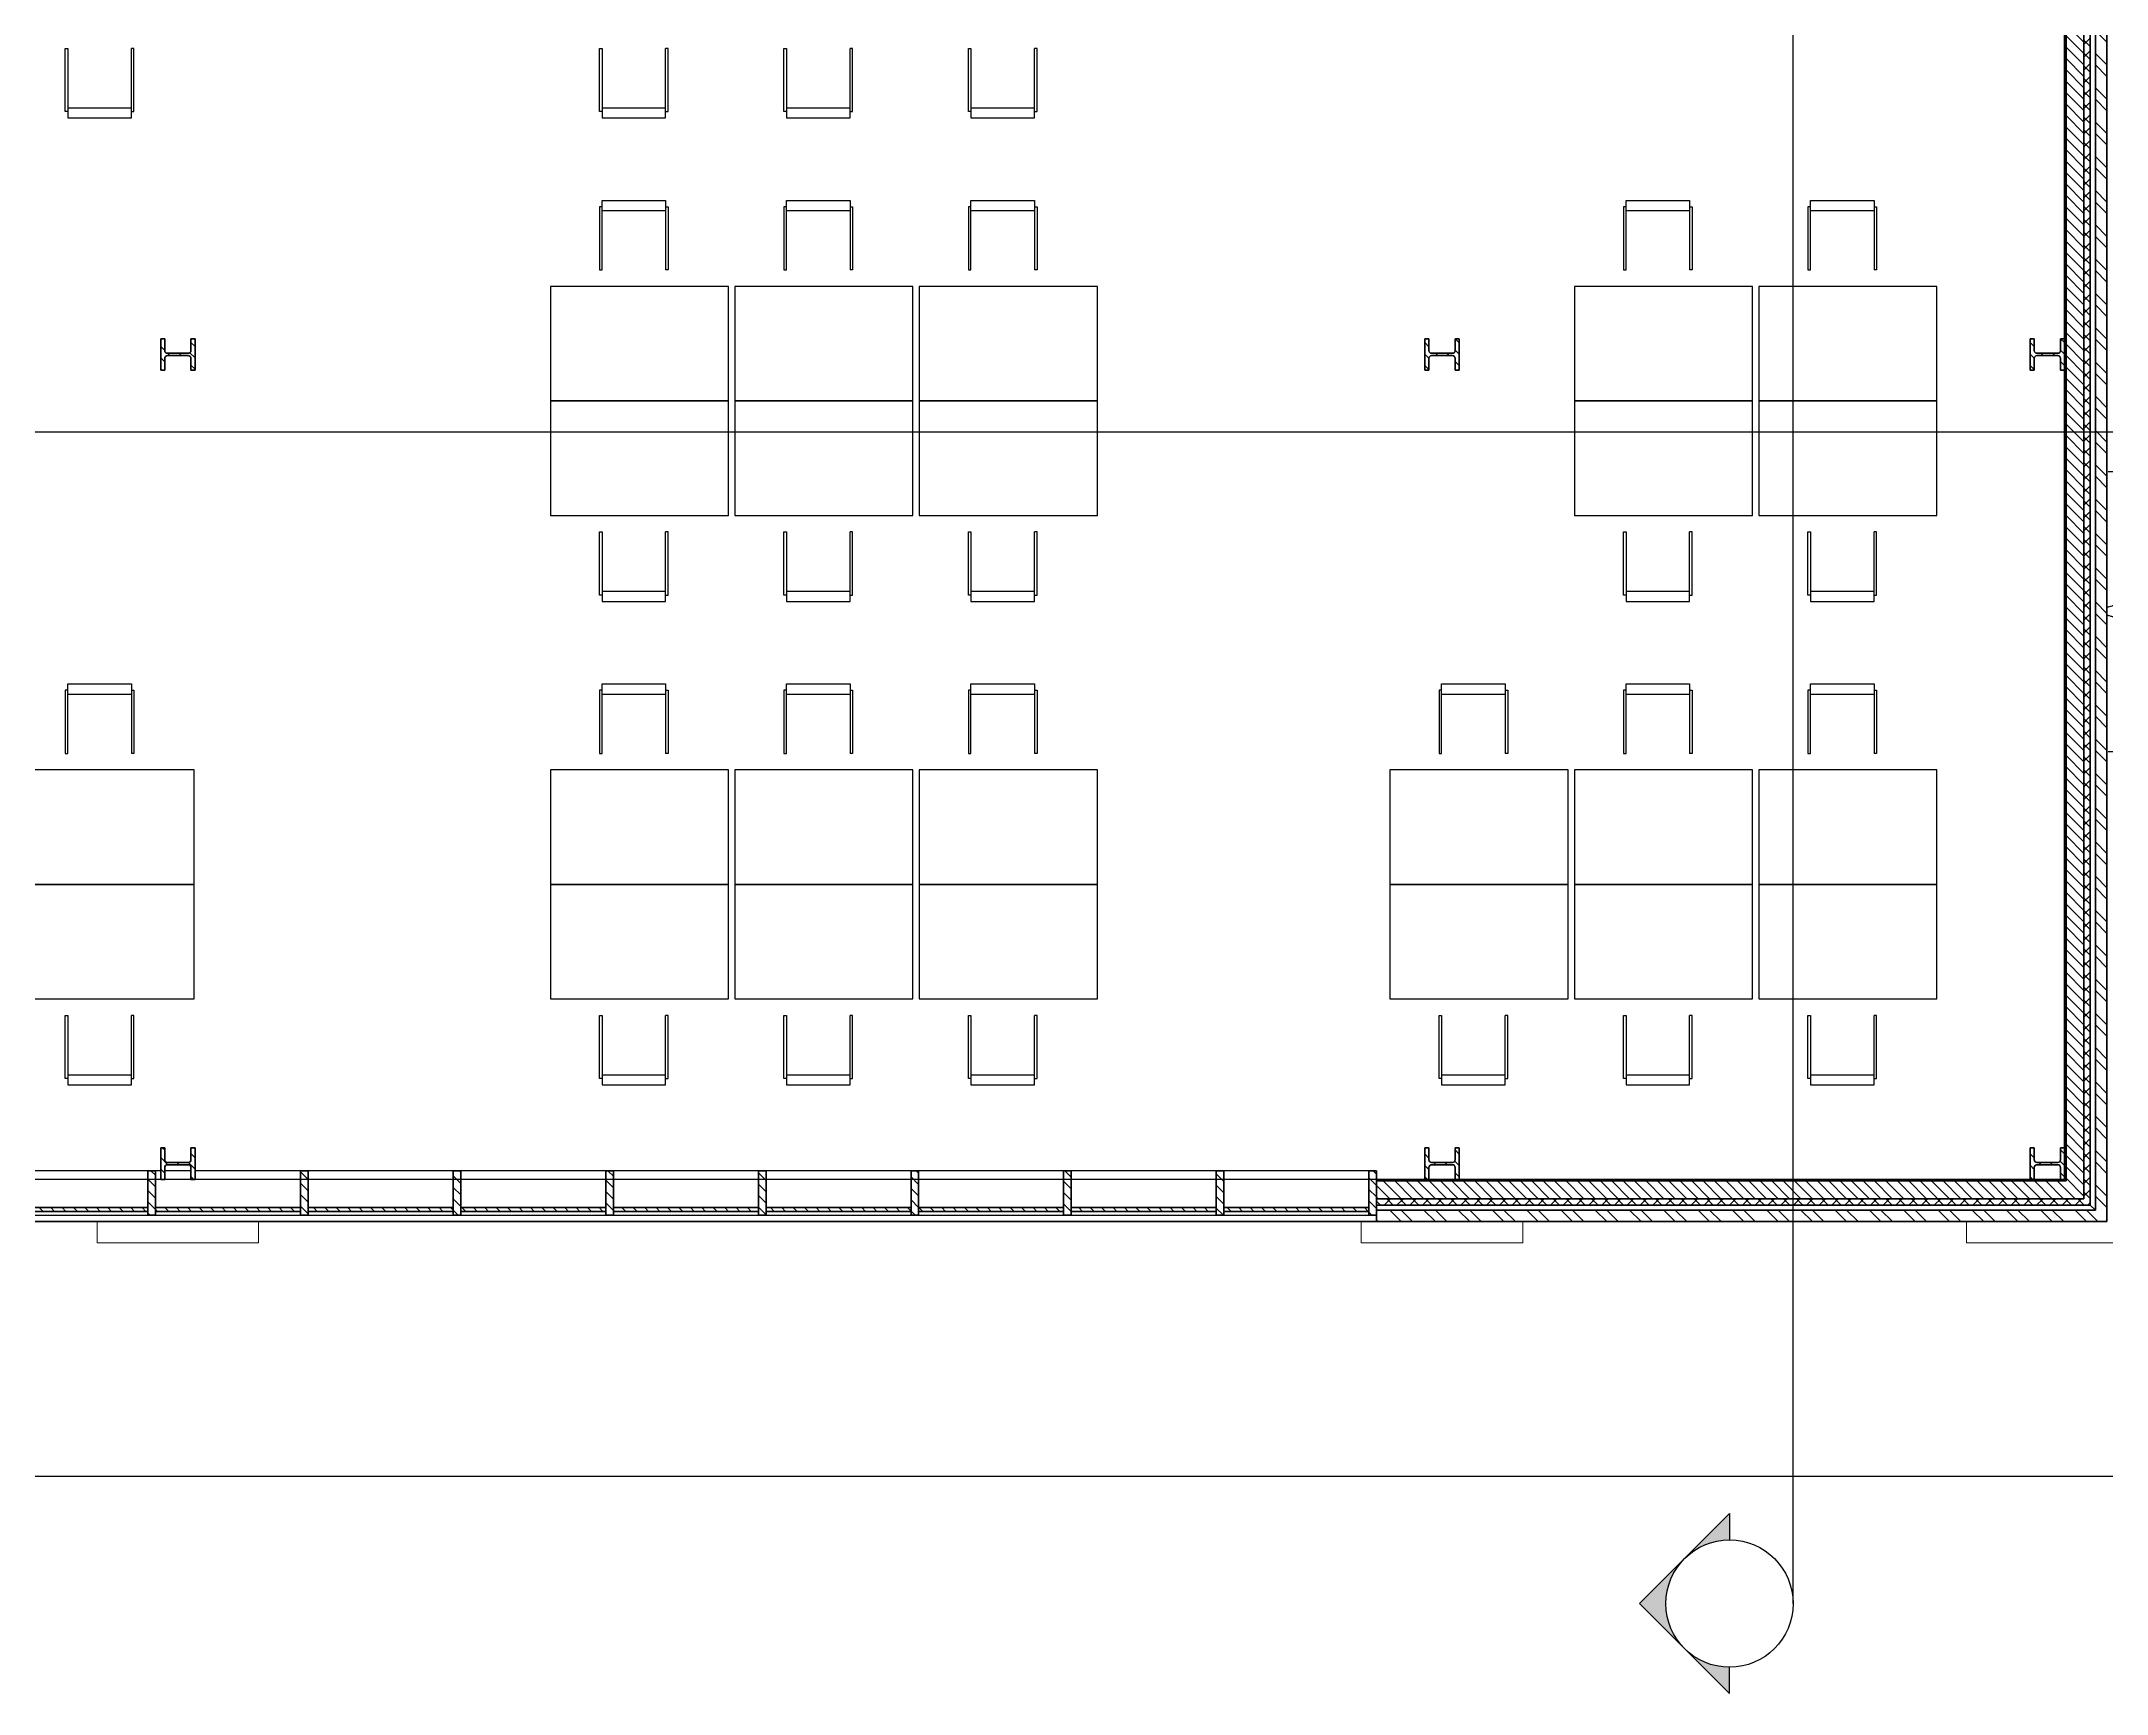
# Model space of a CAD drawing. Header units: millimetres. Extents: x -100 to 251604, y 0 to 25979.
# Drawn here: x 212739 to 228976, y 0 to 12986 of the extents above; entities that cross this region are included whole.
import ezdxf
from ezdxf.enums import TextEntityAlignment as Align

# ---------------------------------------------------------------- set-up
doc = ezdxf.new("R2018")
doc.units = ezdxf.units.MM
doc.linetypes.add('HIDDEN', pattern=[9.525, 6.35, -3.175])
doc.layers.get('0').update_dxf_attribs({"true_color": 0xdfdfdf})
for name, color, linetype in [('Background_0', 7, 'Continuous'), ('Background_BRX_2D+_Swing', 7, 'Continuous'), ('Background_BRX_2D_Symbols', 7, 'Continuous'), ('Background_Front bricks', 7, 'Continuous'), ('Background_GLASS', 161, 'Continuous'), ('Background_WINDOW_FRAME', 253, 'Continuous'), ('Boundary_0', 7, 'Continuous'), ('Boundary_Air', 7, 'Continuous'), ('Boundary_BRX_2D_Symbols', 7, 'Continuous'), ('Boundary_Cavity Wall_ Front', 7, 'Continuous'), ('Boundary_Front bricks', 7, 'Continuous'), ('Boundary_GLASS', 161, 'Continuous'), ('Boundary_Gypsum Board', 54, 'Continuous'), ('Boundary_Insulation_ Polyurethane Foam', 42, 'Continuous'), ('Boundary_WINDOW_FRAME', 253, 'Continuous'), ('Fill_0', 7, 'Continuous'), ('Fill_Front bricks', 7, 'Continuous'), ('Fill_GLASS', 161, 'Continuous'), ('Fill_Gypsum Board', 251, 'Continuous'), ('Fill_Insulation_ Polyurethane Foam', 42, 'Continuous'), ('Fill_Supporting Wall_ Brick', 11, 'Continuous'), ('Fill_WINDOW_FRAME', 253, 'Continuous'), ('Viewport border', 7, 'Continuous')]:
    doc.layers.add(name, color=color, linetype=linetype)
for name, color, linetype, lineweight in [('Background_Air', 7, 'Continuous', 9), ('Background_Concrete_ Reinforced', 7, 'Continuous', 9), ('Background_Gypsum Board', 7, 'Continuous', 9), ('Background_Insulation_ Polyurethane Foam', 7, 'Continuous', 9), ('Background_Supporting Wall_ Brick', 7, 'Continuous', 9), ('BIM_SECTIONS', 151, 'Continuous', 25), ('Boundary_Supporting Wall_ Brick', 14, 'Continuous', 50)]:
    doc.layers.add(name, color=color, linetype=linetype, lineweight=lineweight)
doc.layers.add('BIM_ROOM_LINES', color=7, linetype='Continuous', plot=False)
doc.styles.get("Standard").update_dxf_attribs({"font": 'arial.ttf'})
pattern_1 = [(45, (-5377.5, -9300), (-44.90128, 44.90128), [])]
pattern_2 = [(45, (-5377.5, -9300), (-134.7038, 134.7038), []), (45, (-5332.6, -9300), (-134.7038, 134.7038), []), (45, (-5287.7, -9300), (-134.7038, 134.7038), []), (45, (-5242.8, -9300), (-134.7038, 134.7038), [])]

# ---------------------------------------------------------------- blocks, each defined once
blk = doc.blocks.new('*U11405')
for points in [[(-273, -254), (-323, -254), (-323, 246), (-273, 246)], [(-273, 246), (-273, 266), (224, 266), (224, 246)], [(-273, 246), (-243, 246)], [(-243, 246), (224, 246)], [(-243, -254), (-243, 246)], [(-243, -254), (-273, -254)], [(-273, -254), (-273, -274), (224, -274), (224, -254)], [(224, -254), (-243, -254)]]:
    blk.add_lwpolyline(points)
blk = doc.blocks.new('*U11474')
for p, q in [((10942, -5750), (9542, -5750)), ((9542, -5750), (9542, -6650)), ((10942, -6650), (10942, -5750)), ((9542, -6650), (10942, -6650))]:
    blk.add_line(p, q)
blk = doc.blocks.new('*U11475')
for p, q in [((10942, -6650), (9542, -6650)), ((9542, -6650), (9542, -7550)), ((10942, -7550), (10942, -6650)), ((9542, -7550), (10942, -7550))]:
    blk.add_line(p, q)
blk = doc.blocks.new('*U11482')
for p, q in [((15142, -1950), (13742, -1950)), ((13742, -1950), (13742, -2850)), ((15142, -2850), (15142, -1950)), ((13742, -2850), (15142, -2850))]:
    blk.add_line(p, q)
blk = doc.blocks.new('*U11483')
for p, q in [((15142, -2850), (13742, -2850)), ((13742, -2850), (13742, -3750)), ((15142, -3750), (15142, -2850)), ((13742, -3750), (15142, -3750))]:
    blk.add_line(p, q)
blk = doc.blocks.new('*U11484')
for p, q in [((16592, -1950), (15192, -1950)), ((15192, -1950), (15192, -2850)), ((16592, -2850), (16592, -1950)), ((15192, -2850), (16592, -2850))]:
    blk.add_line(p, q)
blk = doc.blocks.new('*U11485')
for p, q in [((16592, -2850), (15192, -2850)), ((15192, -2850), (15192, -3750)), ((16592, -3750), (16592, -2850)), ((15192, -3750), (16592, -3750))]:
    blk.add_line(p, q)
blk = doc.blocks.new('*U11486')
for p, q in [((18042, -1950), (16642, -1950)), ((16642, -1950), (16642, -2850)), ((18042, -2850), (18042, -1950)), ((16642, -2850), (18042, -2850))]:
    blk.add_line(p, q)
blk = doc.blocks.new('*U11487')
for p, q in [((18042, -2850), (16642, -2850)), ((16642, -2850), (16642, -3750)), ((18042, -3750), (18042, -2850)), ((16642, -3750), (18042, -3750))]:
    blk.add_line(p, q)
blk = doc.blocks.new('*U11488')
for p, q in [((15142, -5750), (13742, -5750)), ((13742, -5750), (13742, -6650)), ((15142, -6650), (15142, -5750)), ((13742, -6650), (15142, -6650))]:
    blk.add_line(p, q)
blk = doc.blocks.new('*U11489')
for p, q in [((15142, -6650), (13742, -6650)), ((13742, -6650), (13742, -7550)), ((15142, -7550), (15142, -6650)), ((13742, -7550), (15142, -7550))]:
    blk.add_line(p, q)
blk = doc.blocks.new('*U11490')
for p, q in [((16592, -5750), (15192, -5750)), ((15192, -5750), (15192, -6650)), ((16592, -6650), (16592, -5750)), ((15192, -6650), (16592, -6650))]:
    blk.add_line(p, q)
blk = doc.blocks.new('*U11491')
for p, q in [((16592, -6650), (15192, -6650)), ((15192, -6650), (15192, -7550)), ((16592, -7550), (16592, -6650)), ((15192, -7550), (16592, -7550))]:
    blk.add_line(p, q)
blk = doc.blocks.new('*U11492')
for p, q in [((18042, -5750), (16642, -5750)), ((16642, -5750), (16642, -6650)), ((18042, -6650), (18042, -5750)), ((16642, -6650), (18042, -6650))]:
    blk.add_line(p, q)
blk = doc.blocks.new('*U11493')
for p, q in [((18042, -6650), (16642, -6650)), ((16642, -6650), (16642, -7550)), ((18042, -7550), (18042, -6650)), ((16642, -7550), (18042, -7550))]:
    blk.add_line(p, q)
blk = doc.blocks.new('*U11494')
for p, q in [((23192, -1950), (21792, -1950)), ((21792, -1950), (21792, -2850)), ((23192, -2850), (23192, -1950)), ((21792, -2850), (23192, -2850))]:
    blk.add_line(p, q)
blk = doc.blocks.new('*U11495')
for p, q in [((23192, -2850), (21792, -2850)), ((21792, -2850), (21792, -3750)), ((23192, -3750), (23192, -2850)), ((21792, -3750), (23192, -3750))]:
    blk.add_line(p, q)
blk = doc.blocks.new('*U11496')
for p, q in [((24642, -1950), (23242, -1950)), ((23242, -1950), (23242, -2850)), ((24642, -2850), (24642, -1950)), ((23242, -2850), (24642, -2850))]:
    blk.add_line(p, q)
blk = doc.blocks.new('*U11497')
for p, q in [((24642, -2850), (23242, -2850)), ((23242, -2850), (23242, -3750)), ((24642, -3750), (24642, -2850)), ((23242, -3750), (24642, -3750))]:
    blk.add_line(p, q)
blk = doc.blocks.new('*U11498')
for p, q in [((21742, -5750), (20342, -5750)), ((20342, -5750), (20342, -6650)), ((21742, -6650), (21742, -5750)), ((20342, -6650), (21742, -6650))]:
    blk.add_line(p, q)
blk = doc.blocks.new('*U11499')
for p, q in [((21742, -6650), (20342, -6650)), ((20342, -6650), (20342, -7550)), ((21742, -7550), (21742, -6650)), ((20342, -7550), (21742, -7550))]:
    blk.add_line(p, q)
blk = doc.blocks.new('*U11500')
for p, q in [((23192, -5750), (21792, -5750)), ((21792, -5750), (21792, -6650)), ((23192, -6650), (23192, -5750)), ((21792, -6650), (23192, -6650))]:
    blk.add_line(p, q)
blk = doc.blocks.new('*U11501')
for p, q in [((23192, -6650), (21792, -6650)), ((21792, -6650), (21792, -7550)), ((23192, -7550), (23192, -6650)), ((21792, -7550), (23192, -7550))]:
    blk.add_line(p, q)
blk = doc.blocks.new('*U11502')
for p, q in [((24642, -5750), (23242, -5750)), ((23242, -5750), (23242, -6650)), ((24642, -6650), (24642, -5750)), ((23242, -6650), (24642, -6650))]:
    blk.add_line(p, q)
blk = doc.blocks.new('*U11503')
for p, q in [((24642, -6650), (23242, -6650)), ((23242, -6650), (23242, -7550)), ((24642, -7550), (24642, -6650)), ((23242, -7550), (24642, -7550))]:
    blk.add_line(p, q)
blk = doc.blocks.new('*U11504')
at = {"linetype": 'HIDDEN'}
for p, q in [((25978, -3404), (26821, -3404)), ((25978, -5604), (26821, -5604))]:
    blk.add_line(p, q, dxfattribs=at)
at = {"linetype": 'HIDDEN', "extrusion": (-6.12323e-17, 0, -1)}
blk.add_arc((-25720, -3404), 1100, 180, 256.4887, dxfattribs=at)
at = {"linetype": 'HIDDEN'}
blk.add_arc((25720, -5604), 1100, 0, 76.4887, dxfattribs=at)
blk = doc.blocks.new('_SectionCallout')
at = {"transparency": 33554508}
h = blk.add_hatch(color=0, dxfattribs=at)
h.paths.add_polyline_path([(-707, 500), (-500, 500, -0.198912), (-354, 854)])
h.paths.add_polyline_path([(0, 1207), (-354, 854, -0.414214), (354, 854)])
h.paths.add_polyline_path([(500, 500), (707, 500), (354, 854, -0.198912)])
at = {"color": 0}
for p, q in [((0, 1207), (-707, 500)), ((0, 1207), (707, 500)), ((-707, 500), (-500, 500)), ((707, 500), (500, 500))]:
    blk.add_line(p, q, dxfattribs=at)
blk.add_circle((0, 500), 500, dxfattribs=at)
at = {"color": 0, "lineweight": 30, "flags": 104}
blk.add_attdef('SECTIONNAME', text='', height=100, dxfattribs=at).set_placement((0, 500), align=Align.MIDDLE_CENTER)
blk = doc.blocks.new('Main_Floor 3__section__..%5CMainBuilding.dwg', base_point=(-3895, -13010))
at = {"layer": 'Fill_0', "extrusion": (0, 0, -1)}
h = blk.add_hatch(dxfattribs=at)
h.set_pattern_fill('ANSI31', color=256, scale=20, style=0)
h.set_pattern_definition(pattern_1)
edge = h.paths.add_edge_path()
edge.add_line((-10948, -2361), (-10916, -2361))
edge.add_line((-10916, -2361), (-10916, -2455))
edge.add_spline(control_points=[(-10916, -2455), (-10916, -2476), (-10895, -2476)], knot_values=[-0.785398, -0.785398, -0.785398, 0.785398, 0.785398, 0.785398], weights=[1, 0.707107, 1], degree=2, periodic=0)
edge.add_line((-10895, -2476), (-10731, -2476))
edge.add_spline(control_points=[(-10731, -2476), (-10710, -2476), (-10710, -2455)], knot_values=[-0.785398, -0.785398, -0.785398, 0.785398, 0.785398, 0.785398], weights=[1, 0.707107, 1], degree=2, periodic=0)
edge.add_line((-10710, -2455), (-10710, -2361))
edge.add_line((-10710, -2361), (-10678, -2361))
edge.add_line((-10678, -2361), (-10678, -2609))
edge.add_line((-10678, -2609), (-10710, -2609))
edge.add_line((-10710, -2609), (-10710, -2515))
edge.add_spline(control_points=[(-10710, -2515), (-10710, -2494), (-10731, -2494)], knot_values=[-0.785398, -0.785398, -0.785398, 0.785398, 0.785398, 0.785398], weights=[1, 0.707107, 1], degree=2, periodic=0)
edge.add_line((-10731, -2494), (-10895, -2494))
edge.add_spline(control_points=[(-10895, -2494), (-10916, -2494), (-10916, -2515)], knot_values=[-0.785398, -0.785398, -0.785398, 0.785398, 0.785398, 0.785398], weights=[1, 0.707107, 1], degree=2, periodic=0)
edge.add_line((-10916, -2515), (-10916, -2609))
edge.add_line((-10916, -2609), (-10948, -2609))
edge.add_line((-10948, -2609), (-10948, -2361))
at = {"layer": 'Fill_0', "extrusion": (-4.14804e-30, -3.96563e-29, -1)}
h = blk.add_hatch(dxfattribs=at)
h.set_pattern_fill('ANSI31', color=256, scale=20, style=0)
h.set_pattern_definition(pattern_1)
edge = h.paths.add_edge_path()
edge.add_spline(control_points=[(-20670, -2476), (-20649, -2476), (-20649, -2455)], knot_values=[-0.785398, -0.785398, -0.785398, 0.785398, 0.785398, 0.785398], weights=[1, 0.707107, 1], degree=2, periodic=0)
edge.add_line((-20649, -2455), (-20649, -2361))
edge.add_line((-20649, -2361), (-20617, -2361))
edge.add_line((-20617, -2361), (-20617, -2609))
edge.add_line((-20617, -2609), (-20649, -2609))
edge.add_line((-20649, -2609), (-20649, -2515))
edge.add_spline(control_points=[(-20649, -2515), (-20649, -2494), (-20670, -2494)], knot_values=[-0.785398, -0.785398, -0.785398, 0.785398, 0.785398, 0.785398], weights=[1, 0.707107, 1], degree=2, periodic=0)
edge.add_line((-20670, -2494), (-20834, -2494))
edge.add_spline(control_points=[(-20834, -2494), (-20855, -2494), (-20855, -2515)], knot_values=[-0.785398, -0.785398, -0.785398, 0.785398, 0.785398, 0.785398], weights=[1, 0.707107, 1], degree=2, periodic=0)
edge.add_line((-20855, -2515), (-20855, -2609))
edge.add_line((-20855, -2609), (-20887, -2609))
edge.add_line((-20887, -2609), (-20887, -2361))
edge.add_line((-20887, -2361), (-20855, -2361))
edge.add_line((-20855, -2361), (-20855, -2455))
edge.add_spline(control_points=[(-20855, -2455), (-20855, -2476), (-20834, -2476)], knot_values=[-0.785398, -0.785398, -0.785398, 0.785398, 0.785398, 0.785398], weights=[1, 0.707107, 1], degree=2, periodic=0)
edge.add_line((-20834, -2476), (-20670, -2476))
at = {"layer": 'Fill_0', "extrusion": (0, 0, -1)}
h = blk.add_hatch(dxfattribs=at)
h.set_pattern_fill('ANSI31', color=256, scale=20, style=0)
h.set_pattern_definition(pattern_1)
edge = h.paths.add_edge_path()
edge.add_spline(control_points=[(-25593, -2494), (-25614, -2494), (-25614, -2515)], knot_values=[-0.785398, -0.785398, -0.785398, 0.785398, 0.785398, 0.785398], weights=[1, 0.707107, 1], degree=2, periodic=0)
edge.add_line((-25614, -2515), (-25614, -2609))
edge.add_line((-25614, -2609), (-25646, -2609))
edge.add_line((-25646, -2609), (-25646, -2361))
edge.add_line((-25646, -2361), (-25614, -2361))
edge.add_line((-25614, -2361), (-25614, -2455))
edge.add_spline(control_points=[(-25614, -2455), (-25614, -2476), (-25593, -2476)], knot_values=[-0.785398, -0.785398, -0.785398, 0.785398, 0.785398, 0.785398], weights=[1, 0.707107, 1], degree=2, periodic=0)
edge.add_line((-25593, -2476), (-25429, -2476))
edge.add_spline(control_points=[(-25429, -2476), (-25408, -2476), (-25408, -2455)], knot_values=[-0.785398, -0.785398, -0.785398, 0.785398, 0.785398, 0.785398], weights=[1, 0.707107, 1], degree=2, periodic=0)
edge.add_line((-25408, -2455), (-25408, -2361))
edge.add_line((-25408, -2361), (-25376, -2361))
edge.add_line((-25376, -2361), (-25376, -2609))
edge.add_line((-25376, -2609), (-25408, -2609))
edge.add_line((-25408, -2609), (-25408, -2515))
edge.add_spline(control_points=[(-25408, -2515), (-25408, -2494), (-25429, -2494)], knot_values=[-0.785398, -0.785398, -0.785398, 0.785398, 0.785398, 0.785398], weights=[1, 0.707107, 1], degree=2, periodic=0)
edge.add_line((-25429, -2494), (-25593, -2494))
h = blk.add_hatch(dxfattribs=at)
h.set_pattern_fill('ANSI31', color=256, scale=20, style=0)
h.set_pattern_definition(pattern_1)
edge = h.paths.add_edge_path()
edge.add_line((-10678, -8720), (-10678, -8968))
edge.add_line((-10678, -8968), (-10710, -8968))
edge.add_line((-10710, -8968), (-10710, -8874))
edge.add_spline(control_points=[(-10710, -8874), (-10710, -8853), (-10731, -8853)], knot_values=[-0.785398, -0.785398, -0.785398, 0.785398, 0.785398, 0.785398], weights=[1, 0.707107, 1], degree=2, periodic=0)
edge.add_line((-10731, -8853), (-10895, -8853))
edge.add_spline(control_points=[(-10895, -8853), (-10916, -8853), (-10916, -8874)], knot_values=[-0.785398, -0.785398, -0.785398, 0.785398, 0.785398, 0.785398], weights=[1, 0.707107, 1], degree=2, periodic=0)
edge.add_line((-10916, -8874), (-10916, -8968))
edge.add_line((-10916, -8968), (-10948, -8968))
edge.add_line((-10948, -8968), (-10948, -8720))
edge.add_line((-10948, -8720), (-10916, -8720))
edge.add_line((-10916, -8720), (-10916, -8814))
edge.add_spline(control_points=[(-10916, -8814), (-10916, -8835), (-10895, -8835)], knot_values=[-0.785398, -0.785398, -0.785398, 0.785398, 0.785398, 0.785398], weights=[1, 0.707107, 1], degree=2, periodic=0)
edge.add_line((-10895, -8835), (-10731, -8835))
edge.add_spline(control_points=[(-10731, -8835), (-10710, -8835), (-10710, -8814)], knot_values=[-0.785398, -0.785398, -0.785398, 0.785398, 0.785398, 0.785398], weights=[1, 0.707107, 1], degree=2, periodic=0)
edge.add_line((-10710, -8814), (-10710, -8720))
edge.add_line((-10710, -8720), (-10678, -8720))
h = blk.add_hatch(dxfattribs=at)
h.set_pattern_fill('ANSI31', color=256, scale=20, style=0)
h.set_pattern_definition(pattern_1)
edge = h.paths.add_edge_path()
edge.add_spline(control_points=[(-20855, -8814), (-20855, -8835), (-20834, -8835)], knot_values=[-0.785398, -0.785398, -0.785398, 0.785398, 0.785398, 0.785398], weights=[1, 0.707107, 1], degree=2, periodic=0)
edge.add_line((-20834, -8835), (-20670, -8835))
edge.add_spline(control_points=[(-20670, -8835), (-20649, -8835), (-20649, -8814)], knot_values=[-0.785398, -0.785398, -0.785398, 0.785398, 0.785398, 0.785398], weights=[1, 0.707107, 1], degree=2, periodic=0)
edge.add_line((-20649, -8814), (-20649, -8720))
edge.add_line((-20649, -8720), (-20617, -8720))
edge.add_line((-20617, -8720), (-20617, -8968))
edge.add_line((-20617, -8968), (-20649, -8968))
edge.add_line((-20649, -8968), (-20649, -8874))
edge.add_spline(control_points=[(-20649, -8874), (-20649, -8853), (-20670, -8853)], knot_values=[-0.785398, -0.785398, -0.785398, 0.785398, 0.785398, 0.785398], weights=[1, 0.707107, 1], degree=2, periodic=0)
edge.add_line((-20670, -8853), (-20834, -8853))
edge.add_spline(control_points=[(-20834, -8853), (-20855, -8853), (-20855, -8874)], knot_values=[-0.785398, -0.785398, -0.785398, 0.785398, 0.785398, 0.785398], weights=[1, 0.707107, 1], degree=2, periodic=0)
edge.add_line((-20855, -8874), (-20855, -8968))
edge.add_line((-20855, -8968), (-20887, -8968))
edge.add_line((-20887, -8968), (-20887, -8720))
edge.add_line((-20887, -8720), (-20855, -8720))
edge.add_line((-20855, -8720), (-20855, -8814))
h = blk.add_hatch(dxfattribs=at)
h.set_pattern_fill('ANSI31', color=256, scale=20, style=0)
h.set_pattern_definition(pattern_1)
edge = h.paths.add_edge_path()
edge.add_spline(control_points=[(-25614, -8814), (-25614, -8835), (-25593, -8835)], knot_values=[-0.785398, -0.785398, -0.785398, 0.785398, 0.785398, 0.785398], weights=[1, 0.707107, 1], degree=2, periodic=0)
edge.add_line((-25593, -8835), (-25429, -8835))
edge.add_spline(control_points=[(-25429, -8835), (-25408, -8835), (-25408, -8814)], knot_values=[-0.785398, -0.785398, -0.785398, 0.785398, 0.785398, 0.785398], weights=[1, 0.707107, 1], degree=2, periodic=0)
edge.add_line((-25408, -8814), (-25408, -8720))
edge.add_line((-25408, -8720), (-25376, -8720))
edge.add_line((-25376, -8720), (-25376, -8968))
edge.add_line((-25376, -8968), (-25408, -8968))
edge.add_line((-25408, -8968), (-25408, -8874))
edge.add_spline(control_points=[(-25408, -8874), (-25408, -8853), (-25429, -8853)], knot_values=[-0.785398, -0.785398, -0.785398, 0.785398, 0.785398, 0.785398], weights=[1, 0.707107, 1], degree=2, periodic=0)
edge.add_line((-25429, -8853), (-25593, -8853))
edge.add_spline(control_points=[(-25593, -8853), (-25614, -8853), (-25614, -8874)], knot_values=[-0.785398, -0.785398, -0.785398, 0.785398, 0.785398, 0.785398], weights=[1, 0.707107, 1], degree=2, periodic=0)
edge.add_line((-25614, -8874), (-25614, -8968))
edge.add_line((-25614, -8968), (-25646, -8968))
edge.add_line((-25646, -8968), (-25646, -8720))
edge.add_line((-25646, -8720), (-25614, -8720))
edge.add_line((-25614, -8720), (-25614, -8814))
at = {"layer": 'Fill_Front bricks', "extrusion": (0, 0, -1)}
h = blk.add_hatch(dxfattribs=at)
h.set_pattern_fill('ANSI32', color=256, scale=20, style=0)
h.set_pattern_definition([(45, (-5377.5, -9300), (-134.7038, 134.7038), []), (45, (-5287.7, -9300), (-134.7038, 134.7038), [])])
h.paths.add_polyline_path([(-25978, -9300), (-25978, 9300), (-25888, 9210), (-25888, -9210), (-20237, -9210), (-20237, -9300)])
at = {"layer": 'Fill_GLASS', "extrusion": (0, 0, -1)}
h = blk.add_hatch(dxfattribs=at)
h.set_pattern_fill('ANSI31', color=256, scale=20, style=0)
h.set_pattern_definition(pattern_1)
h.paths.add_polyline_path([(-9437, -9220), (-10577, -9220), (-10577, -9190), (-9437, -9190)])
h = blk.add_hatch(dxfattribs=at)
h.set_pattern_fill('ANSI31', color=256, scale=20, style=0)
h.set_pattern_definition(pattern_1)
h.paths.add_polyline_path([(-10637, -9220), (-11777, -9220), (-11777, -9190), (-10637, -9190)])
h = blk.add_hatch(dxfattribs=at)
h.set_pattern_fill('ANSI31', color=256, scale=20, style=0)
h.set_pattern_definition(pattern_1)
h.paths.add_polyline_path([(-11837, -9220), (-12977, -9220), (-12977, -9190), (-11837, -9190)])
h = blk.add_hatch(dxfattribs=at)
h.set_pattern_fill('ANSI31', color=256, scale=20, style=0)
h.set_pattern_definition(pattern_1)
h.paths.add_polyline_path([(-13037, -9220), (-14177, -9220), (-14177, -9190), (-13037, -9190)])
h = blk.add_hatch(dxfattribs=at)
h.set_pattern_fill('ANSI31', color=256, scale=20, style=0)
h.set_pattern_definition(pattern_1)
h.paths.add_polyline_path([(-14237, -9220), (-15377, -9220), (-15377, -9190), (-14237, -9190)])
h = blk.add_hatch(dxfattribs=at)
h.set_pattern_fill('ANSI31', color=256, scale=20, style=0)
h.set_pattern_definition(pattern_1)
h.paths.add_polyline_path([(-15437, -9220), (-16577, -9220), (-16577, -9190), (-15437, -9190)])
h = blk.add_hatch(dxfattribs=at)
h.set_pattern_fill('ANSI31', color=256, scale=20, style=0)
h.set_pattern_definition(pattern_1)
h.paths.add_polyline_path([(-16637, -9220), (-17777, -9220), (-17777, -9190), (-16637, -9190)])
h = blk.add_hatch(dxfattribs=at)
h.set_pattern_fill('ANSI31', color=256, scale=20, style=0)
h.set_pattern_definition(pattern_1)
h.paths.add_polyline_path([(-17837, -9220), (-18977, -9220), (-18977, -9190), (-17837, -9190)])
h = blk.add_hatch(dxfattribs=at)
h.set_pattern_fill('ANSI31', color=256, scale=20, style=0)
h.set_pattern_definition(pattern_1)
h.paths.add_polyline_path([(-19037, -9220), (-20177, -9220), (-20177, -9190), (-19037, -9190)])
at = {"layer": 'Fill_Gypsum Board', "extrusion": (0, 0, -1)}
h = blk.add_hatch(dxfattribs=at)
h.set_pattern_fill('ANSI34', color=256, scale=10, style=0)
h.set_pattern_definition(pattern_2)
h.paths.add_polyline_path([(-25646, -8968), (-25658, -8980), (-25658, 8928), (-25646, 8928)])
h = blk.add_hatch(dxfattribs=at)
h.set_pattern_fill('ANSI34', color=256, scale=10, style=0)
h.set_pattern_definition(pattern_2)
h.paths.add_polyline_path([(-20237, -8968), (-20237, -8980), (-25658, -8980), (-25646, -8968)])
at = {"layer": 'Fill_Insulation_ Polyurethane Foam', "extrusion": (0, 0, -1)}
h = blk.add_hatch(dxfattribs=at)
h.set_pattern_fill('INSULATION', color=256, scale=20, style=0)
h.set_pattern_definition([(45, (-5377.5, -9300), (-50.28943, 50.28943), []), (135, (-5377.5, -9300), (-50.28943, -50.28943), [])])
h.paths.add_polyline_path([(-5508, 5560), (-5558, 5560), (-5558, 9080), (-25798, 9080), (-25798, -9120), (-20237, -9120), (-20237, -9170), (-25848, -9170), (-25848, 9160), (-5558, 9160), (-5558, 9170), (-5508, 9170)])
at = {"layer": 'Fill_Supporting Wall_ Brick', "extrusion": (0, 0, -1)}
h = blk.add_hatch(dxfattribs=at)
h.set_pattern_fill('ANSI31', color=256, scale=20, style=0)
h.set_pattern_definition(pattern_1)
h.paths.add_polyline_path([(-19787, 5365), (-19787, 5485), (-17813, 5485), (-17813, 8940), (-20752, 8940), (-20752, 5485), (-20587, 5485), (-20587, 5365), (-20752, 5365), (-20752, 3885), (-13060, 3885), (-13060, 3765), (-20872, 3765), (-20872, 8940), (-25658, 8940), (-25658, -8980), (-20237, -8980), (-20237, -9120), (-25798, -9120), (-25798, 9080), (-5558, 9080), (-5558, 5560), (-5698, 5560), (-5698, 5575), (-9728, 5575), (-9728, 5695), (-5698, 5695), (-5698, 8940), (-10693, 8940), (-10693, 5695), (-10528, 5695), (-10528, 5575), (-10693, 5575), (-10693, 3765), (-11020, 3765), (-11020, 3885), (-10813, 3885), (-10813, 8940), (-13943, 8940), (-13943, 5365), (-16728, 5365), (-16728, 5485), (-14063, 5485), (-14063, 8940), (-17693, 8940), (-17693, 5485), (-17528, 5485), (-17528, 5365)])
at = {"layer": 'Fill_WINDOW_FRAME', "extrusion": (0, 0, -1)}
h = blk.add_hatch(dxfattribs=at)
h.set_pattern_fill('ANSI31', color=256, scale=20, style=0)
h.set_pattern_definition(pattern_1)
h.paths.add_polyline_path([(-10637, -8900), (-10577, -8900), (-10577, -9250), (-10637, -9250)])
h = blk.add_hatch(dxfattribs=at)
h.set_pattern_fill('ANSI31', color=256, scale=20, style=0)
h.set_pattern_definition(pattern_1)
h.paths.add_polyline_path([(-11837, -8900), (-11777, -8900), (-11777, -9250), (-11837, -9250)])
h = blk.add_hatch(dxfattribs=at)
h.set_pattern_fill('ANSI31', color=256, scale=20, style=0)
h.set_pattern_definition(pattern_1)
h.paths.add_polyline_path([(-13037, -8900), (-12977, -8900), (-12977, -9250), (-13037, -9250)])
h = blk.add_hatch(dxfattribs=at)
h.set_pattern_fill('ANSI31', color=256, scale=20, style=0)
h.set_pattern_definition(pattern_1)
h.paths.add_polyline_path([(-14237, -8900), (-14177, -8900), (-14177, -9250), (-14237, -9250)])
h = blk.add_hatch(dxfattribs=at)
h.set_pattern_fill('ANSI31', color=256, scale=20, style=0)
h.set_pattern_definition(pattern_1)
h.paths.add_polyline_path([(-15437, -8900), (-15377, -8900), (-15377, -9250), (-15437, -9250)])
h = blk.add_hatch(dxfattribs=at)
h.set_pattern_fill('ANSI31', color=256, scale=20, style=0)
h.set_pattern_definition(pattern_1)
h.paths.add_polyline_path([(-16637, -8900), (-16577, -8900), (-16577, -9250), (-16637, -9250)])
h = blk.add_hatch(dxfattribs=at)
h.set_pattern_fill('ANSI31', color=256, scale=20, style=0)
h.set_pattern_definition(pattern_1)
h.paths.add_polyline_path([(-17837, -8900), (-17777, -8900), (-17777, -9250), (-17837, -9250)])
h = blk.add_hatch(dxfattribs=at)
h.set_pattern_fill('ANSI31', color=256, scale=20, style=0)
h.set_pattern_definition(pattern_1)
h.paths.add_polyline_path([(-19037, -8900), (-18977, -8900), (-18977, -9250), (-19037, -9250)])
h = blk.add_hatch(dxfattribs=at)
h.set_pattern_fill('ANSI31', color=256, scale=20, style=0)
h.set_pattern_definition(pattern_1)
h.paths.add_polyline_path([(-20177, -9250), (-20237, -9250), (-20237, -8900), (-20177, -8900)])
at = {"layer": 'Background_0'}
for p, q in [((10678, -2361), (10678, -2609)), ((10710, -2361), (10678, -2361)), ((10710, -2455), (10710, -2361)), ((10916, -2361), (10916, -2455)), ((10948, -2361), (10916, -2361)), ((10948, -2609), (10948, -2361)), ((20649, -2361), (20617, -2361)), ((20617, -2361), (20617, -2609)), ((20649, -2455), (20649, -2361)), ((20887, -2361), (20855, -2361)), ((20855, -2361), (20855, -2455)), ((20887, -2609), (20887, -2361)), ((25376, -2361), (25376, -2609)), ((25408, -2361), (25376, -2361)), ((25408, -2455), (25408, -2361)), ((25645, -2361), (25614, -2361)), ((25614, -2361), (25614, -2455)), ((25645, -2609), (25645, -2361)), ((10710, -2609), (10710, -2515)), ((10895, -2476), (10731, -2476)), ((10731, -2494), (10895, -2494)), ((10916, -2515), (10916, -2609)), ((20649, -2609), (20649, -2515)), ((20834, -2476), (20670, -2476)), ((20670, -2494), (20834, -2494)), ((20855, -2515), (20855, -2609)), ((25408, -2609), (25408, -2515)), ((25593, -2476), (25429, -2476)), ((25429, -2494), (25593, -2494)), ((25614, -2515), (25614, -2609)), ((10678, -2609), (10710, -2609)), ((10916, -2609), (10948, -2609)), ((20617, -2609), (20649, -2609)), ((20855, -2609), (20887, -2609)), ((25376, -2609), (25408, -2609)), ((25614, -2609), (25645, -2609)), ((10710, -8720), (10678, -8720)), ((10678, -8720), (10678, -8968)), ((10710, -8814), (10710, -8720)), ((10948, -8720), (10916, -8720)), ((10916, -8720), (10916, -8814)), ((10948, -8968), (10948, -8720)), ((20617, -8720), (20617, -8968)), ((20649, -8720), (20617, -8720)), ((20649, -8814), (20649, -8720)), ((20855, -8720), (20855, -8814)), ((20887, -8720), (20855, -8720)), ((20887, -8968), (20887, -8720)), ((25376, -8720), (25376, -8968)), ((25408, -8720), (25376, -8720)), ((25408, -8814), (25408, -8720)), ((25645, -8720), (25614, -8720)), ((25614, -8720), (25614, -8814)), ((25645, -8968), (25645, -8720)), ((10710, -8968), (10710, -8874)), ((10895, -8835), (10731, -8835)), ((10731, -8853), (10895, -8853)), ((10916, -8874), (10916, -8968)), ((20649, -8968), (20649, -8874)), ((20834, -8835), (20670, -8835)), ((20670, -8853), (20834, -8853)), ((20855, -8874), (20855, -8968)), ((25408, -8968), (25408, -8874)), ((25593, -8835), (25429, -8835)), ((25429, -8853), (25593, -8853)), ((25614, -8874), (25614, -8968)), ((10678, -8968), (10710, -8968)), ((10916, -8968), (10948, -8968)), ((20617, -8968), (20649, -8968)), ((20855, -8968), (20887, -8968)), ((25376, -8968), (25408, -8968)), ((25614, -8968), (25645, -8968))]:
    blk.add_line(p, q, dxfattribs=at)
at = {"layer": 'Background_0', "extrusion": (0, 0, -1)}
for centre, start, end in [((-10731, -2455), 270, 0), ((-10731, -2515), 0, 90), ((-10895, -2455), 180, 270), ((-10895, -2515), 90, 180), ((-20670, -2455), 270, 0), ((-20670, -2515), 0, 90), ((-20834, -2455), 180, 270), ((-20834, -2515), 90, 180), ((-25429, -2455), 270, 0), ((-25429, -2515), 0, 90), ((-25593, -2455), 180, 270), ((-25593, -2515), 90, 180), ((-10731, -8814), 270, 0), ((-10731, -8874), 0, 90), ((-10895, -8814), 180, 270), ((-10895, -8874), 90, 180), ((-20670, -8814), 270, 0), ((-20670, -8874), 0, 90), ((-20834, -8814), 180, 270), ((-20834, -8874), 90, 180), ((-25429, -8814), 270, 0), ((-25429, -8874), 0, 90), ((-25593, -8814), 180, 270), ((-25593, -8874), 90, 180)]:
    blk.add_arc(centre, 21, start, end, dxfattribs=at)
at = {"layer": 'Background_Air'}
for p, q in [((25888, -9210), (25888, 9170)), ((25848, 9080), (25848, -9170)), ((25848, -9170), (20237, -9170)), ((20237, -9170), (20237, -9210)), ((20237, -9210), (25888, -9210)), ((25888, -9210), (25848, -9170)), ((25848, -9170), (25888, -9210))]:
    blk.add_line(p, q, dxfattribs=at)
at = {"layer": 'Background_Concrete_ Reinforced'}
for p, q in [((10178, -9300), (10178, -9468)), ((11448, -9468), (11448, -9300)), ((20117, -9300), (20117, -9468)), ((21387, -9468), (21387, -9300)), ((24876, -9300), (24876, -9468)), ((10178, -9468), (11448, -9468)), ((20117, -9468), (21387, -9468)), ((24876, -9468), (26146, -9468))]:
    blk.add_line(p, q, dxfattribs=at)
at = {"layer": 'Background_Front bricks'}
for p, q in [((25977, -9300), (25977, 9300)), ((25888, 9170), (25888, -9210)), ((20237, -9210), (20237, -9300)), ((25888, -9210), (20237, -9210)), ((5378, -9300), (25977, -9300)), ((25977, -9300), (5378, -9300)), ((25977, -9300), (5378, -9300)), ((20237, -9300), (5778, -9300)), ((20237, -9300), (25977, -9300)), ((25977, -9300), (25977, -9300)), ((25977, -9300), (25977, -9300)), ((25977, -9300), (25977, -9300)), ((25977, -9300), (25977, -9300)), ((25977, -9300), (25977, -9300)), ((25977, -9300), (25977, -9300))]:
    blk.add_line(p, q, dxfattribs=at)
at = {"layer": 'Background_GLASS'}
for p, q in [((10577, -9190), (9437, -9190)), ((9437, -9220), (10577, -9220)), ((10577, -9220), (10577, -9190)), ((10637, -9190), (10637, -9220)), ((11777, -9190), (10637, -9190)), ((10637, -9220), (11777, -9220)), ((11777, -9220), (11777, -9190)), ((11837, -9190), (11837, -9220)), ((12977, -9190), (11837, -9190)), ((11837, -9220), (12977, -9220)), ((12977, -9220), (12977, -9190)), ((13037, -9190), (13037, -9220)), ((14177, -9190), (13037, -9190)), ((13037, -9220), (14177, -9220)), ((14177, -9220), (14177, -9190)), ((15377, -9190), (14237, -9190)), ((14237, -9190), (14237, -9220)), ((14237, -9220), (15377, -9220)), ((15377, -9220), (15377, -9190)), ((16577, -9190), (15437, -9190)), ((15437, -9190), (15437, -9220)), ((15437, -9220), (16577, -9220)), ((16577, -9220), (16577, -9190)), ((17777, -9190), (16637, -9190)), ((16637, -9190), (16637, -9220)), ((16637, -9220), (17777, -9220)), ((17777, -9220), (17777, -9190)), ((18977, -9190), (17837, -9190)), ((17837, -9190), (17837, -9220)), ((17837, -9220), (18977, -9220)), ((18977, -9220), (18977, -9190)), ((20177, -9190), (19037, -9190)), ((19037, -9190), (19037, -9220)), ((19037, -9220), (20177, -9220)), ((20177, -9220), (20177, -9190))]:
    blk.add_line(p, q, dxfattribs=at)
at = {"layer": 'Background_Gypsum Board'}
for p, q in [((25645, 8928), (25645, -8968)), ((25658, -8980), (25658, 8928)), ((20237, -8968), (20237, -8980)), ((25645, -8968), (20237, -8968)), ((20237, -8980), (25658, -8980)), ((25658, -8980), (25645, -8968)), ((25645, -8968), (25658, -8980))]:
    blk.add_line(p, q, dxfattribs=at)
at = {"layer": 'Background_Insulation_ Polyurethane Foam'}
for p, q in [((25798, 9080), (25798, -9120)), ((25848, -9170), (25848, 9080)), ((20237, -9120), (20237, -9170)), ((25798, -9120), (20237, -9120)), ((20237, -9170), (25848, -9170))]:
    blk.add_line(p, q, dxfattribs=at)
at = {"layer": 'Background_Supporting Wall_ Brick'}
for p, q in [((25798, -9120), (25798, 9080)), ((25658, 8928), (25658, -8980)), ((25658, -8980), (20237, -8980)), ((20237, -8980), (20237, -9120)), ((20237, -9120), (25798, -9120))]:
    blk.add_line(p, q, dxfattribs=at)
at = {"layer": 'Background_WINDOW_FRAME'}
for p, q in [((10577, -8900), (9437, -8900)), ((10577, -9190), (10577, -8900)), ((10577, -8900), (10577, -9250)), ((10637, -8900), (10577, -8900)), ((10637, -9250), (10637, -8900)), ((10678, -8900), (10637, -8900)), ((10916, -8900), (10710, -8900)), ((11777, -8900), (10948, -8900)), ((11777, -9190), (11777, -8900)), ((11837, -8900), (11777, -8900)), ((11777, -8900), (11777, -9250)), ((11837, -9250), (11837, -8900)), ((12977, -8900), (11837, -8900)), ((12977, -9190), (12977, -8900)), ((13037, -8900), (12977, -8900)), ((12977, -8900), (12977, -9250)), ((13037, -9250), (13037, -8900)), ((14177, -8900), (13037, -8900)), ((14177, -9190), (14177, -8900)), ((14177, -8900), (14177, -9250)), ((14237, -8900), (14177, -8900)), ((14237, -9250), (14237, -8900)), ((15377, -8900), (14237, -8900)), ((15377, -9190), (15377, -8900)), ((15377, -8900), (15377, -9250)), ((15437, -8900), (15377, -8900)), ((15437, -9250), (15437, -8900)), ((16577, -8900), (15437, -8900)), ((16577, -9190), (16577, -8900)), ((16577, -8900), (16577, -9250)), ((16637, -8900), (16577, -8900)), ((16637, -9250), (16637, -8900)), ((17777, -8900), (16637, -8900)), ((17777, -9190), (17777, -8900)), ((17837, -8900), (17777, -8900)), ((17777, -8900), (17777, -9250)), ((17837, -9250), (17837, -8900)), ((18977, -8900), (17837, -8900)), ((18977, -9190), (18977, -8900)), ((19037, -8900), (18977, -8900)), ((18977, -8900), (18977, -9250)), ((19037, -9250), (19037, -8900)), ((20177, -8900), (19037, -8900)), ((20177, -9190), (20177, -8900)), ((20177, -8900), (20177, -9250)), ((20237, -8900), (20177, -8900)), ((20237, -9250), (20237, -8900)), ((9437, -9250), (10577, -9250)), ((10577, -9250), (10577, -9220)), ((10577, -9250), (10637, -9250)), ((10637, -9250), (11777, -9250)), ((11777, -9250), (11777, -9220)), ((11777, -9250), (11837, -9250)), ((11837, -9250), (12977, -9250)), ((12977, -9250), (12977, -9220)), ((12977, -9250), (13037, -9250)), ((13037, -9250), (14177, -9250)), ((14177, -9250), (14177, -9220)), ((14177, -9250), (14237, -9250)), ((14237, -9250), (15377, -9250)), ((15377, -9250), (15377, -9220)), ((15377, -9250), (15437, -9250)), ((15437, -9250), (16577, -9250)), ((16577, -9250), (16577, -9220)), ((16577, -9250), (16637, -9250)), ((16637, -9250), (17777, -9250)), ((17777, -9250), (17777, -9220)), ((17777, -9250), (17837, -9250)), ((17837, -9250), (18977, -9250)), ((18977, -9250), (18977, -9220)), ((18977, -9250), (19037, -9250)), ((19037, -9250), (20177, -9250)), ((20177, -9250), (20177, -9220)), ((20177, -9250), (20237, -9250))]:
    blk.add_line(p, q, dxfattribs=at)
at = {"layer": 'BIM_ROOM_LINES'}
for p, q in [((25645, 8928), (25645, -8968)), ((25645, -2361), (25645, 32)), ((25645, -8720), (25645, -2609)), ((25645, -8968), (5710, -8968))]:
    blk.add_line(p, q, dxfattribs=at)
at = {"layer": 'BIM_SECTIONS'}
for points in [[(23512, -12302), (23512, 12262)], [(-218, -3092), (46823, -3092)], [(0, -11300), (46605, -11300)]]:
    blk.add_lwpolyline(points, dxfattribs=at)
at = {"layer": 'Boundary_0'}
for p, q in [((10678, -2609), (10678, -2361)), ((10678, -2361), (10710, -2361)), ((10710, -2361), (10710, -2455)), ((10916, -2455), (10916, -2361)), ((10916, -2361), (10948, -2361)), ((10948, -2361), (10948, -2609)), ((20617, -2609), (20617, -2361)), ((20617, -2361), (20649, -2361)), ((20649, -2361), (20649, -2455)), ((20855, -2455), (20855, -2361)), ((20855, -2361), (20887, -2361)), ((20887, -2361), (20887, -2609)), ((25376, -2609), (25376, -2361)), ((25376, -2361), (25408, -2361)), ((25408, -2361), (25408, -2455)), ((25614, -2455), (25614, -2361)), ((25614, -2361), (25645, -2361)), ((25645, -2361), (25645, -2609)), ((10710, -2515), (10710, -2609)), ((10731, -2476), (10895, -2476)), ((10895, -2494), (10731, -2494)), ((10916, -2609), (10916, -2515)), ((20649, -2515), (20649, -2609)), ((20670, -2476), (20834, -2476)), ((20834, -2494), (20670, -2494)), ((20855, -2609), (20855, -2515)), ((25408, -2515), (25408, -2609)), ((25429, -2476), (25593, -2476)), ((25593, -2494), (25429, -2494)), ((25614, -2609), (25614, -2515)), ((10710, -2609), (10678, -2609)), ((10948, -2609), (10916, -2609)), ((20649, -2609), (20617, -2609)), ((20887, -2609), (20855, -2609)), ((25408, -2609), (25376, -2609)), ((25645, -2609), (25614, -2609)), ((10678, -8720), (10710, -8720)), ((10678, -8968), (10678, -8720)), ((10710, -8720), (10710, -8814)), ((10916, -8814), (10916, -8720)), ((10916, -8720), (10948, -8720)), ((10948, -8720), (10948, -8968)), ((20617, -8968), (20617, -8720)), ((20617, -8720), (20649, -8720)), ((20649, -8720), (20649, -8814)), ((20855, -8814), (20855, -8720)), ((20855, -8720), (20887, -8720)), ((20887, -8720), (20887, -8968)), ((25376, -8968), (25376, -8720)), ((25376, -8720), (25408, -8720)), ((25408, -8720), (25408, -8814)), ((25614, -8814), (25614, -8720)), ((25614, -8720), (25645, -8720)), ((25645, -8720), (25645, -8968)), ((10710, -8874), (10710, -8968)), ((10731, -8835), (10895, -8835)), ((10895, -8853), (10731, -8853)), ((10916, -8968), (10916, -8874)), ((20649, -8874), (20649, -8968)), ((20670, -8835), (20834, -8835)), ((20834, -8853), (20670, -8853)), ((20855, -8968), (20855, -8874)), ((25408, -8874), (25408, -8968)), ((25429, -8835), (25593, -8835)), ((25593, -8853), (25429, -8853)), ((25614, -8968), (25614, -8874)), ((10710, -8968), (10678, -8968)), ((10948, -8968), (10916, -8968)), ((20649, -8968), (20617, -8968)), ((20887, -8968), (20855, -8968)), ((25408, -8968), (25376, -8968)), ((25645, -8968), (25614, -8968))]:
    blk.add_line(p, q, dxfattribs=at)
for centre, start, end in [((10731, -2455), 180, 270), ((10731, -2515), 90, 180), ((10895, -2455), 270, 0), ((10895, -2515), 0, 90), ((20670, -2455), 180, 270), ((20670, -2515), 90, 180), ((20834, -2455), 270, 0), ((20834, -2515), 0, 90), ((25429, -2455), 180, 270), ((25429, -2515), 90, 180), ((25593, -2455), 270, 0), ((25593, -2515), 0, 90), ((10731, -8814), 180, 270), ((10731, -8874), 90, 180), ((10895, -8814), 270, 0), ((10895, -8874), 0, 90), ((20670, -8814), 180, 270), ((20670, -8874), 90, 180), ((20834, -8814), 270, 0), ((20834, -8874), 0, 90), ((25429, -8814), 180, 270), ((25429, -8874), 90, 180), ((25593, -8814), 270, 0), ((25593, -8874), 0, 90)]:
    blk.add_arc(centre, 21, start, end, dxfattribs=at)
at = {"layer": 'Boundary_Air'}
for p, q in [((25888, 9170), (25888, -9210)), ((25848, -9170), (25848, 9080)), ((20237, -9210), (20237, -9170)), ((20237, -9170), (25848, -9170)), ((25888, -9210), (20237, -9210)), ((25848, -9170), (25888, -9210)), ((25888, -9210), (25848, -9170))]:
    blk.add_line(p, q, dxfattribs=at)
at = {"layer": 'Boundary_Cavity Wall_ Front'}
for p, q in [((25977, 9300), (25977, -9300)), ((25645, -8968), (25645, 8928)), ((20237, -8968), (25645, -8968)), ((20237, -9300), (20237, -8968)), ((25977, -9300), (20237, -9300))]:
    blk.add_line(p, q, dxfattribs=at)
at = {"layer": 'Boundary_Front bricks'}
for p, q in [((25977, 9300), (25977, -9300)), ((25888, -9210), (25888, 9210)), ((20237, -9300), (20237, -9210)), ((20237, -9210), (25888, -9210)), ((25977, -9300), (20237, -9300))]:
    blk.add_line(p, q, dxfattribs=at)
at = {"layer": 'Boundary_GLASS'}
for p, q in [((9437, -9190), (10577, -9190)), ((10577, -9220), (9437, -9220)), ((10577, -9190), (10577, -9220)), ((10637, -9220), (10637, -9190)), ((10637, -9190), (11777, -9190)), ((11777, -9220), (10637, -9220)), ((11777, -9190), (11777, -9220)), ((11837, -9220), (11837, -9190)), ((11837, -9190), (12977, -9190)), ((12977, -9220), (11837, -9220)), ((12977, -9190), (12977, -9220)), ((13037, -9220), (13037, -9190)), ((13037, -9190), (14177, -9190)), ((14177, -9220), (13037, -9220)), ((14177, -9190), (14177, -9220)), ((14237, -9220), (14237, -9190)), ((14237, -9190), (15377, -9190)), ((15377, -9220), (14237, -9220)), ((15377, -9190), (15377, -9220)), ((15437, -9220), (15437, -9190)), ((15437, -9190), (16577, -9190)), ((16577, -9220), (15437, -9220)), ((16577, -9190), (16577, -9220)), ((16637, -9220), (16637, -9190)), ((16637, -9190), (17777, -9190)), ((17777, -9220), (16637, -9220)), ((17777, -9190), (17777, -9220)), ((17837, -9220), (17837, -9190)), ((17837, -9190), (18977, -9190)), ((18977, -9220), (17837, -9220)), ((18977, -9190), (18977, -9220)), ((19037, -9220), (19037, -9190)), ((19037, -9190), (20177, -9190)), ((20177, -9220), (19037, -9220)), ((20177, -9190), (20177, -9220))]:
    blk.add_line(p, q, dxfattribs=at)
at = {"layer": 'Boundary_Gypsum Board'}
for p, q in [((25645, -8968), (25645, 8928)), ((25658, 8928), (25658, -8980)), ((20237, -8968), (25645, -8968)), ((20237, -8980), (20237, -8968)), ((25658, -8980), (20237, -8980)), ((25645, -8968), (25658, -8980)), ((25658, -8980), (25645, -8968))]:
    blk.add_line(p, q, dxfattribs=at)
at = {"layer": 'Boundary_Insulation_ Polyurethane Foam'}
for p, q in [((25848, 9160), (25848, -9170)), ((25798, -9120), (25798, 9080)), ((20237, -9170), (20237, -9120)), ((20237, -9120), (25798, -9120)), ((25848, -9170), (20237, -9170))]:
    blk.add_line(p, q, dxfattribs=at)
at = {"layer": 'Boundary_Supporting Wall_ Brick'}
for p, q in [((25658, -8980), (25658, 8940)), ((25798, 9080), (25798, -9120)), ((20237, -9120), (20237, -8980)), ((20237, -8980), (25658, -8980)), ((25798, -9120), (20237, -9120))]:
    blk.add_line(p, q, dxfattribs=at)
at = {"layer": 'Boundary_WINDOW_FRAME'}
for p, q in [((10577, -9250), (10577, -8900)), ((10577, -8900), (10637, -8900)), ((10637, -8900), (10637, -9250)), ((11777, -9250), (11777, -8900)), ((11777, -8900), (11837, -8900)), ((11837, -8900), (11837, -9250)), ((12977, -9250), (12977, -8900)), ((12977, -8900), (13037, -8900)), ((13037, -8900), (13037, -9250)), ((14177, -9250), (14177, -8900)), ((14177, -8900), (14237, -8900)), ((14237, -8900), (14237, -9250)), ((15377, -9250), (15377, -8900)), ((15377, -8900), (15437, -8900)), ((15437, -8900), (15437, -9250)), ((16577, -9250), (16577, -8900)), ((16577, -8900), (16637, -8900)), ((16637, -8900), (16637, -9250)), ((17777, -9250), (17777, -8900)), ((17777, -8900), (17837, -8900)), ((17837, -8900), (17837, -9250)), ((18977, -9250), (18977, -8900)), ((18977, -8900), (19037, -8900)), ((19037, -8900), (19037, -9250)), ((20177, -9250), (20177, -8900)), ((20177, -8900), (20237, -8900)), ((20237, -8900), (20237, -9250)), ((10637, -9250), (10577, -9250)), ((11837, -9250), (11777, -9250)), ((13037, -9250), (12977, -9250)), ((14237, -9250), (14177, -9250)), ((15437, -9250), (15377, -9250)), ((16637, -9250), (16577, -9250)), ((17837, -9250), (17777, -9250)), ((19037, -9250), (18977, -9250)), ((20237, -9250), (20177, -9250))]:
    blk.add_line(p, q, dxfattribs=at)
at = {"layer": 'Background_BRX_2D+_Swing'}
blk.add_blockref('*U11504', (0, 0), dxfattribs=at)
at = {"layer": 'Background_BRX_2D_Symbols'}
for name in ['*U11482', '*U11484', '*U11486', '*U11494', '*U11496', '*U11483', '*U11485', '*U11487', '*U11495', '*U11497', '*U11474', '*U11488', '*U11490', '*U11492', '*U11498', '*U11500', '*U11502', '*U11475', '*U11489', '*U11491', '*U11493', '*U11499', '*U11501', '*U11503']:
    blk.add_blockref(name, (0, 0), dxfattribs=at)
at = {"layer": 'BIM_SECTIONS', "rotation": 90}
blk.add_blockref('_SectionCallout', (23512, -12302), dxfattribs=at)
at = {"layer": 'Boundary_BRX_2D_Symbols', "xscale": -1, "rotation": 270}
for p in [(10202, -303), (14402, -303), (15852, -303), (17302, -303), (14402, -4103), (15852, -4103), (17302, -4103), (22452, -4103), (23902, -4103), (10202, -7903), (14402, -7903), (15852, -7903), (17302, -7903), (21002, -7903), (22452, -7903), (23902, -7903)]:
    blk.add_blockref('*U11405', p, dxfattribs=at)
at = {"layer": 'Boundary_BRX_2D_Symbols', "rotation": 269.9999999999998}
for p in [(14402, -1597), (15852, -1597), (17302, -1597), (22452, -1597), (23902, -1597), (10202, -5397), (14402, -5397), (15852, -5397), (17302, -5397), (21002, -5397), (22452, -5397), (23902, -5397)]:
    blk.add_blockref('*U11405', p, dxfattribs=at)

msp = doc.modelspace()

# ---------------------------------------------------------------- block references
at = {"layer": 'Viewport border'}
msp.add_blockref('Main_Floor 3__section__..%5CMainBuilding.dwg', (199104, 0), dxfattribs=at)

doc.saveas('drawing.dxf')
